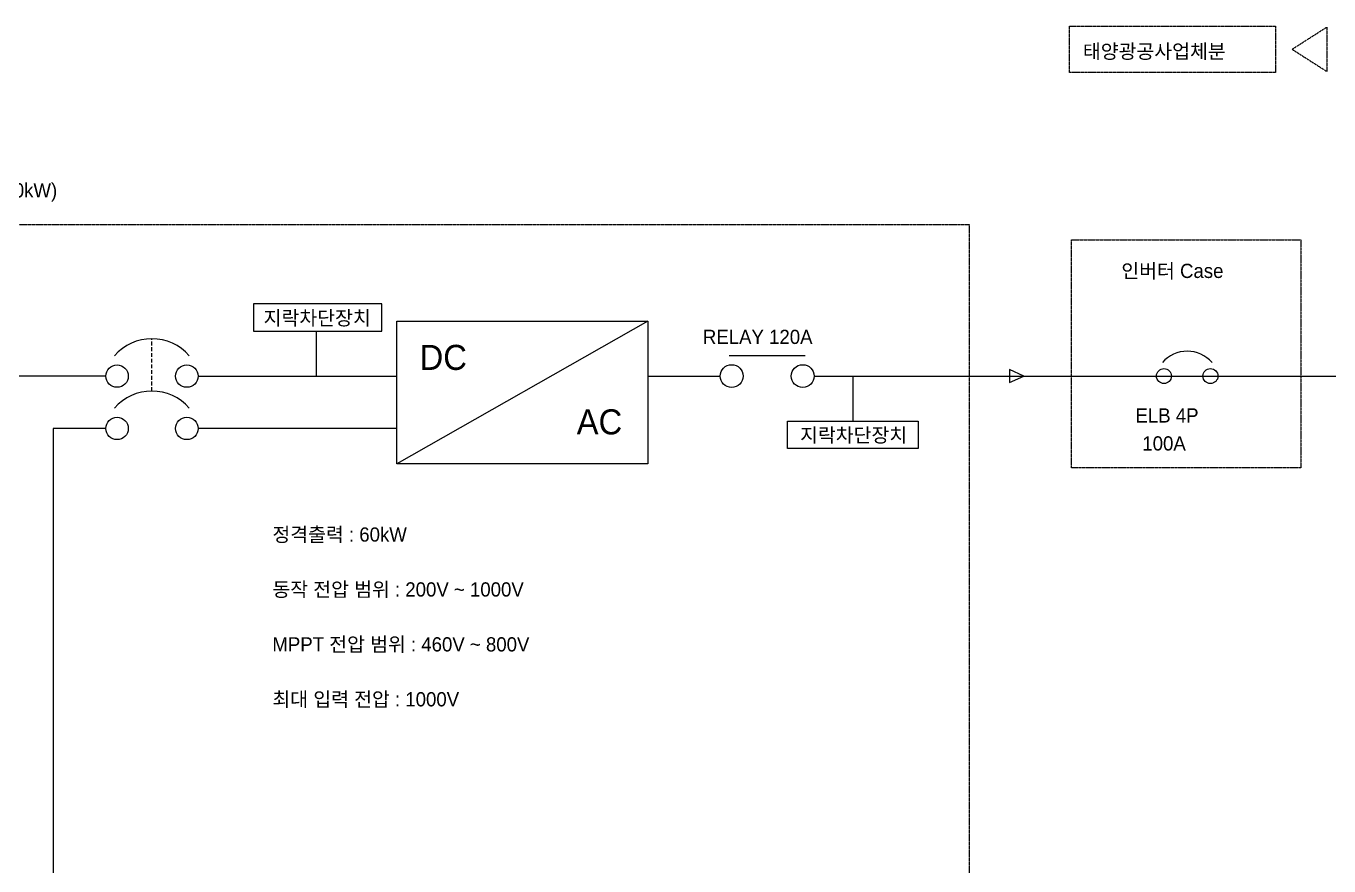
# Model space of a CAD drawing. Header units: millimetres. Extents: x 37541 to 999880, y 4425 to 1416340.
# Drawn here: x 605412 to 669542, y 1356794 to 1398132 of the extents above; entities that cross this region are included whole.
import ezdxf
from ezdxf.enums import TextEntityAlignment as Align

# ---------------------------------------------------------------- set-up
doc = ezdxf.new("R2010")
doc.units = ezdxf.units.MM
doc.header["$LTSCALE"] = 150
doc.linetypes.add('DASHED2', pattern=[0.375, 0.25, -0.125])
doc.linetypes.add('DASHEDX2', pattern=[1.5, 1, -0.5])
for name, color, linetype in [('-----20 General Symbol', 3, 'Continuous'), ('-----29 Indicator', 1, 'Continuous'), ('-----30 Text', 2, 'Continuous'), ('1', 1, 'Continuous'), ('4', 4, 'Continuous')]:
    doc.layers.add(name, color=color, linetype=linetype)
doc.styles.add('ELEC', font='')
doc.styles.get('ELEC').set_extended_font_data('Dotum')

msp = doc.modelspace()

# ---------------------------------------------------------------- linework, layer by layer
at = {"layer": '-----20 General Symbol', "linetype": 'Continuous'}
msp.add_line((636014.636, 1383610.638), (623660.269, 1376579.206), dxfattribs=at)
at = {"layer": '-----20 General Symbol', "linetype": 'DASHED2', "ltscale": 5}
msp.add_line((611607.531, 1380164.168), (611607.531, 1382740.718), dxfattribs=at)
at = {"layer": '-----20 General Symbol'}
msp.add_line((640021.602, 1381923.766), (643763.46, 1381923.766), dxfattribs=at)
at = {"layer": '-----20 General Symbol', "linetype": 'Continuous', "elevation": 132.703}
msp.add_lwpolyline([(623660.269, 1383610.638), (636014.636, 1383610.638), (636014.636, 1376579.206), (623660.269, 1376579.206)], close=True, dxfattribs=at)
at = {"layer": '-----20 General Symbol'}
for centre, radius in [((609890.747, 1380903.115, 132.703), 551.824), ((613324.315, 1380903.115, 132.703), 551.824), ((640144.035, 1380903.115, -265.526), 562.017), ((643641.027, 1380903.115, -265.526), 562.017), ((661421.777, 1380903.112, 132.703), 367.771), ((663710.132, 1380903.112, 132.703), 367.771), ((609890.747, 1378326.564, -66.412), 551.824), ((613324.315, 1378326.564, -66.412), 551.824)]:
    msp.add_circle(centre, radius, dxfattribs=at)
at = {"layer": '-----20 General Symbol', "linetype": 'Continuous'}
for centre, start, end in [((611607.531, 1380303.416), 41.08803677, 138.91196323), ((611607.531, 1377726.865), 41.08803676, 138.91196324)]:
    msp.add_arc(centre, 2437.303, start, end, dxfattribs=at)
at = {"layer": '-----20 General Symbol'}
msp.add_arc((662565.954, 1380503.433), 1624.378, 41.08803627, 138.91196373, dxfattribs=at)
at = {"layer": '-----29 Indicator', "color": 1, "linetype": 'Continuous', "elevation": -57.663}
for points in [[(616607.461, 1383120.01), (622916.989, 1383120.01), (622916.989, 1384464.945), (616607.461, 1384464.945)], [(642896.815, 1378686.219), (649325.662, 1378686.219), (649325.662, 1377341.285), (642896.815, 1377341.285)]]:
    msp.add_lwpolyline(points, close=True, dxfattribs=at)
at = {"layer": '1', "linetype": 'DASHEDX2', "ltscale": 0.1}
for p, q in [((667728.748, 1396988.454), (669431.377, 1398077.889)), ((669431.377, 1398077.889), (669431.377, 1395899.019)), ((667728.748, 1396988.454), (669431.377, 1395899.019))]:
    msp.add_line(p, q, dxfattribs=at)
for points, elevation in [([(656765.478, 1398131.654), (666905.856, 1398131.654), (666905.856, 1395845.254), (656765.478, 1395845.254)], -57.663), ([(594422.816, 1388362.072), (651834.315, 1388362.072), (651834.315, 1337783.904), (594422.816, 1337783.904)], 86.117), ([(656868.27, 1387616.176), (668163.584, 1387616.176), (668163.584, 1376388.614), (656868.27, 1376388.614)], 137.362)]:
    msp.add_lwpolyline(points, close=True, dxfattribs=dict(at, elevation=elevation))
at = {"layer": '4'}
for p, q in [((609338.923, 1378326.564), (606753.863, 1378326.564)), ((606753.863, 1378326.564), (606753.863, 1324737.726)), ((623660.269, 1378326.564), (613876.138, 1378326.564))]:
    msp.add_line(p, q, dxfattribs=at)
for points, elevation in [([(619704.087, 1380903.115), (619704.087, 1383120.01)], -57.663), ([(609338.923, 1380903.115), (601848.97, 1380903.115)], 132.703), ([(613876.138, 1380903.115), (623660.269, 1380903.115)], 132.703), ([(636014.636, 1380903.115), (639582.019, 1380903.115)], 132.703), ([(644203.044, 1380903.112), (685469.113, 1380903.112)], 132.703), ([(646109.237, 1380903.115), (646109.237, 1378686.219)], -57.663), ([(654525.743, 1380903.112), (653818.165, 1381224.822), (653818.165, 1380581.402), (654525.743, 1380903.112)], -132.703)]:
    msp.add_lwpolyline(points, dxfattribs=dict(at, elevation=elevation))

# ---------------------------------------------------------------- texts
at = {"layer": '-----20 General Symbol', "style": 'ELEC'}
for s, p in [('DC', (624781.632, 1381207.629, 132.703)), ('AC', (632515.169, 1378033.286, 132.703))]:
    msp.add_text(s, height=1233.9867, rotation=360, dxfattribs=at).set_placement(p)
at = {"layer": '-----30 Text', "style": 'ELEC'}
for s, p in [('태양광공사업체분', (657431.535, 1396533.121, 8.749)), ('접속반 일체형 인 버 터 (60kW)', (594817.156, 1389697.337, 209.837)), ('인버터 Case', (659322.969, 1385731.385, 4.659)), ('RELAY 120A', (638727.087, 1382483.656)), ('ELB 4P', (660019.167, 1378617.141, 4.659)), ('100A', (660356.977, 1377240.04, 4.659)), ('정격출력 : 60kW ', (617537.363, 1372756.322, -305.732)), ('동작 전압 범위 : 200V ~ 1000V', (617537.363, 1370053.175, -305.732)), ('MPPT 전압 범위 : 460V ~ 800V', (617537.363, 1367350.029, -305.732)), ('최대 입력 전압 : 1000V', (617537.363, 1364646.882, -305.732))]:
    msp.add_text(s, height=700, dxfattribs=at).set_placement(p)
for p in [(619741.428, 1383412.802, -57.663), (646146.578, 1377648.696, -57.663)]:
    msp.add_text('지락차단장치', height=700, dxfattribs=at).set_placement(p, align=Align.CENTER)

doc.saveas('drawing.dxf')
